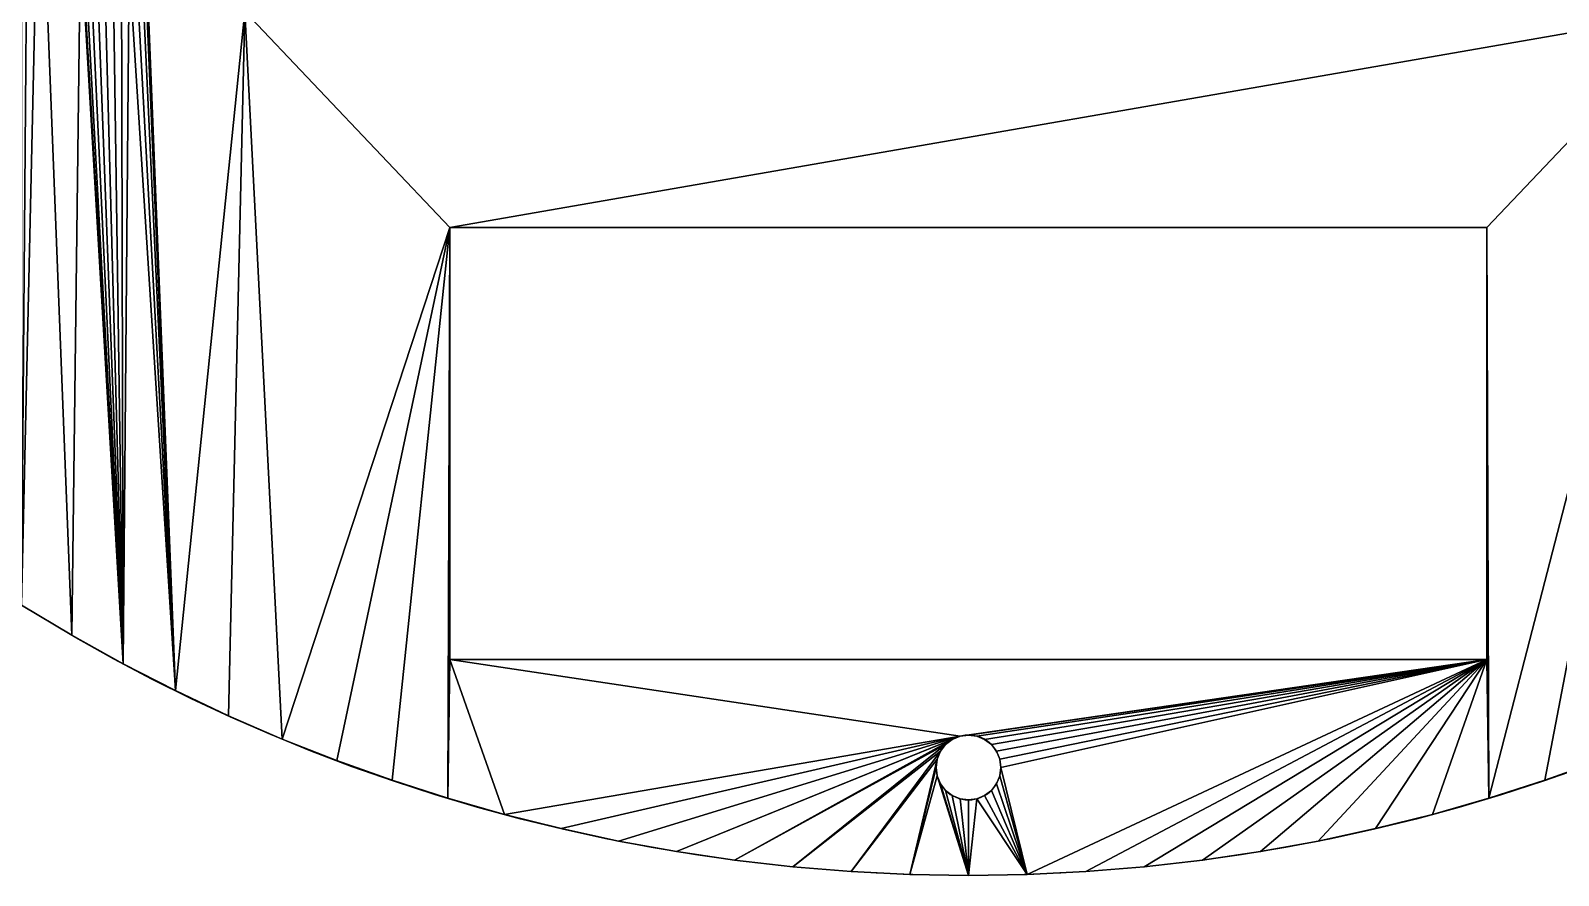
# Model space of a CAD drawing. Extents: x 0 to 166, y 0 to 166.
# Drawn here: x 39.6 to 110.3, y 0 to 39.1 of the extents above; entities that cross this region are included whole.
import ezdxf

# ---------------------------------------------------------------- set-up
doc = ezdxf.new("R2010")
doc.units = 0
doc.header["$MEASUREMENT"] = 0
doc.layers.get('0').update_dxf_attribs({"color": 13, "linetype": 'CONTINUOUS'})

msp = doc.modelspace()

# ---------------------------------------------------------------- linework, layer by layer
for p, q in [((59, 30), (59, 30, 2)), ((59, 30, 2), (107, 30, 2)), ((59, 10, 2), (59, 30, 2)), ((59, 10), (59, 30)), ((59, 30), (107, 30)), ((107, 30), (107, 30, 2)), ((107, 30, 2), (107, 10, 2)), ((107, 30), (107, 10)), ((41.5, 11.12), (41.5, 11.12, 2)), ((59, 10), (59, 10, 2)), ((107, 10, 2), (59, 10, 2)), ((107, 10), (59, 10)), ((107, 10), (107, 10, 2)), ((43.874, 9.801), (43.874, 9.801, 2)), ((46.29, 8.56), (46.29, 8.56, 2)), ((48.745, 7.398), (48.745, 7.398, 2)), ((82.612, 6.449), (82.612, 6.449, 2)), ((83, 6.5), (83, 6.5, 2)), ((83.388, 6.449), (83.388, 6.449, 2)), ((51.237, 6.318), (51.237, 6.318, 2)), ((81.701, 5.75), (81.701, 5.75, 2)), ((81.939, 6.061), (81.939, 6.061, 2)), ((82.25, 6.299), (82.25, 6.299, 2)), ((83.75, 6.299), (83.75, 6.299, 2)), ((84.061, 6.061), (84.061, 6.061, 2)), ((84.299, 5.75), (84.299, 5.75, 2)), ((53.763, 5.32), (53.763, 5.32, 2)), ((81.5, 5), (81.5, 5, 2)), ((81.551, 5.388), (81.551, 5.388, 2)), ((84.449, 5.388), (84.449, 5.388, 2)), ((84.5, 5), (84.5, 5, 2)), ((56.321, 4.405), (56.321, 4.405, 2)), ((81.551, 4.612), (81.551, 4.612, 2)), ((81.701, 4.25), (81.701, 4.25, 2)), ((84.299, 4.25), (84.299, 4.25, 2)), ((84.449, 4.612), (84.449, 4.612, 2)), ((109.679, 4.405), (109.679, 4.405, 2)), ((58.906, 3.574), (58.906, 3.574, 2)), ((81.939, 3.939), (81.939, 3.939, 2)), ((82.25, 3.701), (82.25, 3.701, 2)), ((82.612, 3.551), (82.612, 3.551, 2)), ((83.388, 3.551), (83.388, 3.551, 2)), ((83.75, 3.701), (83.75, 3.701, 2)), ((84.061, 3.939), (84.061, 3.939, 2)), ((107.094, 3.574), (107.094, 3.574, 2)), ((83, 3.5), (83, 3.5, 2)), ((61.518, 2.828), (61.518, 2.828, 2)), ((64.153, 2.168), (64.153, 2.168, 2)), ((101.847, 2.168), (101.847, 2.168, 2)), ((104.482, 2.828), (104.482, 2.828, 2)), ((66.808, 1.595), (66.808, 1.595, 2)), ((99.192, 1.595), (99.192, 1.595, 2)), ((69.48, 1.109), (69.48, 1.109, 2)), ((72.166, 0.71), (72.166, 0.71, 2)), ((93.834, 0.71), (93.834, 0.71, 2)), ((96.52, 1.109), (96.52, 1.109, 2)), ((74.865, 0.4), (74.865, 0.4, 2)), ((77.572, 0.178), (77.572, 0.178, 2)), ((80.284, 0.044), (80.284, 0.044, 2)), ((83, 0), (83, 0, 2)), ((85.716, 0.044), (85.716, 0.044, 2)), ((88.428, 0.178), (88.428, 0.178, 2)), ((91.135, 0.4), (91.135, 0.4, 2))]:
    msp.add_line(p, q)
for centre in [(83, 83), (83, 83, 2)]:
    msp.add_circle(centre, 83)
at = {"extrusion": (0, 0, -1)}
for centre in [(-83, 5), (-83, 5, -2)]:
    msp.add_circle(centre, 1.5, dxfattribs=at)

# ---------------------------------------------------------------- meshes
mesh = msp.add_polyface()
corners = [(0.044, 85.716), (0.044, 80.284), (0, 83), (0.178, 88.428), (0.178, 77.572), (0.4, 91.135), (0.4, 74.865), (0.71, 93.834), (0.71, 72.166), (1.109, 96.52), (1.109, 69.48), (1.595, 99.192), (1.595, 66.808), (2.168, 101.847), (2.168, 64.153), (2.828, 104.482), (2.828, 61.518), (3.5, 83), (3.574, 58.906), (3.551, 82.612), (3.701, 82.25), (4.405, 56.321), (3.939, 81.939), (4.25, 81.701), (4.612, 81.551), (5.32, 53.763), (5, 81.5), (5.388, 81.551), (6.318, 51.237), (5.75, 81.701), (6.061, 81.939), (6.299, 82.25), (6.449, 82.612), (7.398, 48.745), (6.5, 83), (8.56, 119.71), (8.56, 46.29), (9.801, 122.126), (9.801, 43.874), (10, 107), (10, 59), (40, 49.5), (39.17, 12.516), (40, 116.5), (42.341, 44.463), (70, 79.5), (42.652, 44.701), (30.345, 18.84), (30, 59), (30, 107), (32.473, 148.848), (32.473, 17.152), (34.654, 150.466), (34.654, 15.534), (36.888, 152.012), (36.888, 13.988), (39.17, 153.484)]
mesh.append_faces([[corners[k] for k in face] for face in [(0, 1, 2)]], dxfattribs={"vtx0": -1})
mesh.append_faces([[corners[k] for k in face] for face in [(1, 3, 4), (4, 5, 6), (6, 7, 8), (8, 9, 10), (10, 11, 12), (12, 13, 14), (14, 15, 16), (18, 20, 21), (21, 24, 25), (25, 27, 28), (28, 32, 33), (33, 35, 36), (36, 37, 38), (41, 42, 43), (44, 45, 46), (47, 50, 51), (51, 52, 53), (53, 54, 55), (55, 56, 42)]], dxfattribs={"vtx0": -1, "vtx1": -1})
mesh.append_faces([[corners[k] for k in face] for face in [(17, 18, 16), (18, 17, 19), (18, 19, 20), (21, 20, 22), (21, 22, 23), (21, 23, 24), (25, 24, 26), (25, 26, 27), (28, 27, 29), (28, 29, 30), (28, 30, 31), (28, 31, 32), (33, 32, 34), (38, 39, 40), (44, 41, 45), (47, 48, 49)]], dxfattribs={"vtx0": -1, "vtx2": -1})
mesh = msp.add_polyface()
corners = [(30, 59, 2), (30.345, 18.84, 2), (30, 107, 2), (32.473, 148.848, 2), (32.473, 17.152, 2), (34.654, 150.466, 2), (34.654, 15.534, 2), (36.888, 152.012, 2), (36.888, 13.988, 2), (39.17, 153.484, 2), (39.17, 12.516, 2), (40, 116.5, 2), (40, 49.5, 2), (42.341, 44.463, 2), (70, 79.5, 2), (42.652, 44.701, 2), (3.574, 58.906, 2), (3.5, 83, 2), (2.828, 61.518, 2), (3.551, 82.612, 2), (3.701, 82.25, 2), (4.405, 56.321, 2), (3.939, 81.939, 2), (4.25, 81.701, 2), (4.612, 81.551, 2), (5.32, 53.763, 2), (5, 81.5, 2), (5.388, 81.551, 2), (6.318, 51.237, 2), (5.75, 81.701, 2), (6.061, 81.939, 2), (6.299, 82.25, 2), (6.449, 82.612, 2), (7.398, 48.745, 2), (6.5, 83, 2), (8.56, 119.71, 2), (8.56, 46.29, 2), (9.801, 122.126, 2), (9.801, 43.874, 2), (10, 107, 2), (10, 59, 2), (0.044, 80.284, 2), (0.044, 85.716, 2), (0, 83, 2), (0.178, 88.428, 2), (0.178, 77.572, 2), (0.4, 91.135, 2), (0.4, 74.865, 2), (0.71, 93.834, 2), (0.71, 72.166, 2), (1.109, 96.52, 2), (1.109, 69.48, 2), (1.595, 99.192, 2), (1.595, 66.808, 2), (2.168, 101.847, 2), (2.168, 64.153, 2), (2.828, 104.482, 2)]
mesh.append_faces([[corners[k] for k in face] for face in [(41, 42, 43)]], dxfattribs={"vtx0": -1})
mesh.append_faces([[corners[k] for k in face] for face in [(0, 1, 2), (11, 10, 12), (12, 13, 14), (16, 17, 18), (17, 16, 19), (19, 16, 20), (20, 21, 22), (22, 21, 23), (23, 21, 24), (24, 25, 26), (26, 25, 27), (27, 28, 29), (29, 28, 30), (30, 28, 31), (31, 28, 32), (32, 33, 34), (39, 38, 40)]], dxfattribs={"vtx0": -1, "vtx1": -1})
mesh.append_faces([[corners[k] for k in face] for face in [(3, 1, 4), (5, 4, 6), (7, 6, 8), (9, 8, 10), (14, 13, 15), (20, 16, 21), (24, 21, 25), (27, 25, 28), (32, 28, 33), (35, 33, 36), (37, 36, 38), (44, 41, 45), (46, 45, 47), (48, 47, 49), (50, 49, 51), (52, 51, 53), (54, 53, 55), (56, 55, 18)]], dxfattribs={"vtx0": -1, "vtx2": -1})
mesh = msp.add_polyface()
corners = [(0.044, 80.284), (0.044, 85.716), (0.178, 88.428), (0.178, 77.572), (0.4, 91.135), (0.4, 74.865), (0.71, 93.834), (0.71, 72.166), (1.109, 96.52), (1.109, 69.48), (1.595, 99.192), (1.595, 66.808), (2.168, 101.847), (2.168, 64.153), (2.828, 104.482), (2.828, 61.518), (3.574, 107.094), (3.5, 83), (3.551, 83.388), (3.701, 83.75), (4.405, 109.679), (3.939, 84.061), (4.25, 84.299), (4.612, 84.449), (5.32, 112.237), (5, 84.5), (5.388, 84.449), (6.318, 114.763), (5.75, 84.299), (6.061, 84.061), (6.299, 83.75), (6.449, 83.388), (7.398, 117.255), (6.5, 83), (7.398, 48.745), (8.56, 119.71), (8.56, 46.29), (9.801, 122.126), (9.801, 43.874), (10, 107), (30.345, 18.84), (30, 107), (30.345, 147.16), (32.473, 148.848), (32.473, 17.152), (34.654, 150.466), (34.654, 15.534), (36.888, 152.012), (36.888, 13.988), (39.17, 153.484), (39.17, 12.516), (40, 116.5), (42.341, 121.537), (70, 86.5)]
mesh.append_faces([[corners[k] for k in face] for face in [(17, 16, 18), (18, 16, 19), (19, 20, 21), (21, 20, 22), (22, 20, 23), (23, 24, 25), (25, 24, 26), (26, 27, 28), (28, 27, 29), (29, 27, 30), (30, 27, 31), (31, 32, 33), (51, 52, 53)]], dxfattribs={"vtx0": -1, "vtx1": -1})
mesh.append_faces([[corners[k] for k in face] for face in [(15, 16, 17), (34, 33, 32), (38, 37, 39), (40, 41, 42), (50, 49, 51)]], dxfattribs={"vtx0": -1, "vtx1": -1, "vtx2": -1})
mesh.append_faces([[corners[k] for k in face] for face in [(0, 1, 2), (3, 2, 4), (5, 4, 6), (7, 6, 8), (9, 8, 10), (11, 10, 12), (13, 12, 14), (15, 14, 16), (19, 16, 20), (23, 20, 24), (26, 24, 27), (31, 27, 32), (34, 32, 35), (36, 35, 37), (40, 42, 43), (44, 43, 45), (46, 45, 47), (48, 47, 49)]], dxfattribs={"vtx0": -1, "vtx2": -1})
mesh = msp.add_polyface()
corners = [(30, 107, 2), (30.345, 18.84, 2), (30.345, 147.16, 2), (32.473, 148.848, 2), (32.473, 17.152, 2), (34.654, 150.466, 2), (34.654, 15.534, 2), (36.888, 152.012, 2), (36.888, 13.988, 2), (39.17, 153.484, 2), (39.17, 12.516, 2), (40, 116.5, 2), (42.341, 121.537, 2), (70, 86.5, 2), (6.5, 83, 2), (7.398, 48.745, 2), (7.398, 117.255, 2), (8.56, 119.71, 2), (8.56, 46.29, 2), (9.801, 122.126, 2), (9.801, 43.874, 2), (10, 107, 2), (0.044, 85.716, 2), (0.044, 80.284, 2), (0.178, 88.428, 2), (0.178, 77.572, 2), (0.4, 91.135, 2), (0.4, 74.865, 2), (0.71, 93.834, 2), (0.71, 72.166, 2), (1.109, 96.52, 2), (1.109, 69.48, 2), (1.595, 99.192, 2), (1.595, 66.808, 2), (2.168, 101.847, 2), (2.168, 64.153, 2), (2.828, 104.482, 2), (2.828, 61.518, 2), (3.574, 107.094, 2), (3.5, 83, 2), (3.551, 83.388, 2), (3.701, 83.75, 2), (4.405, 109.679, 2), (3.939, 84.061, 2), (4.25, 84.299, 2), (4.612, 84.449, 2), (5.32, 112.237, 2), (5, 84.5, 2), (5.388, 84.449, 2), (6.318, 114.763, 2), (5.75, 84.299, 2), (6.061, 84.061, 2), (6.299, 83.75, 2), (6.449, 83.388, 2)]
mesh.append_faces([[corners[k] for k in face] for face in [(2, 1, 3), (3, 4, 5), (5, 6, 7), (7, 8, 9), (16, 15, 17), (17, 18, 19), (22, 23, 24), (24, 25, 26), (26, 27, 28), (28, 29, 30), (30, 31, 32), (32, 33, 34), (34, 35, 36), (36, 37, 38), (38, 41, 42), (42, 45, 46), (46, 48, 49), (49, 53, 16)]], dxfattribs={"vtx0": -1, "vtx1": -1})
mesh.append_faces([[corners[k] for k in face] for face in [(0, 1, 2), (9, 10, 11), (14, 15, 16), (19, 20, 21), (38, 37, 39)]], dxfattribs={"vtx0": -1, "vtx1": -1, "vtx2": -1})
mesh.append_faces([[corners[k] for k in face] for face in [(12, 11, 13), (38, 39, 40), (38, 40, 41), (42, 41, 43), (42, 43, 44), (42, 44, 45), (46, 45, 47), (46, 47, 48), (49, 48, 50), (49, 50, 51), (49, 51, 52), (49, 52, 53), (16, 53, 14)]], dxfattribs={"vtx0": -1, "vtx2": -1})
mesh = msp.add_polyface()
corners = [(49.5, 40), (51.237, 6.318), (48.745, 7.398), (41.902, 43.402), (43.874, 9.801), (41.5, 11.12), (41.953, 43.014), (42.103, 42.652), (42.341, 42.341), (42.652, 42.103), (43.014, 41.953), (43.402, 41.902), (43.79, 41.953), (44.152, 42.103), (46.29, 8.56), (44.463, 42.341), (44.701, 42.652), (44.851, 43.014), (44.902, 43.402), (39.17, 12.516), (40, 49.5), (41.953, 43.79), (42.103, 44.152), (42.341, 44.463), (56.095, 57.932), (10, 59), (11.12, 41.5), (9.801, 43.874), (30, 59), (12.516, 39.17), (13.988, 36.888), (15.534, 34.654), (17.152, 32.473), (18.84, 30.345), (20.597, 28.274), (22.421, 26.262), (24.31, 24.31), (26.262, 22.421), (28.274, 20.597), (30.345, 18.84)]
mesh.append_faces([[corners[k] for k in face] for face in [(4, 13, 14), (19, 20, 5), (3, 20, 21), (21, 20, 22), (22, 20, 23), (14, 0, 2), (26, 28, 29), (29, 28, 30), (30, 28, 31), (31, 28, 32), (32, 28, 33), (33, 28, 34), (34, 28, 35), (35, 28, 36), (36, 28, 37), (37, 28, 38), (38, 28, 39)]], dxfattribs={"vtx0": -1, "vtx1": -1})
mesh.append_faces([[corners[k] for k in face] for face in [(5, 20, 3), (18, 24, 0), (18, 0, 14)]], dxfattribs={"vtx0": -1, "vtx1": -1, "vtx2": -1})
mesh.append_faces([[corners[k] for k in face] for face in [(0, 1, 2), (3, 4, 5), (4, 3, 6), (4, 6, 7), (4, 7, 8), (4, 8, 9), (4, 9, 10), (4, 10, 11), (4, 11, 12), (4, 12, 13), (14, 13, 15), (14, 15, 16), (14, 16, 17), (14, 17, 18), (25, 26, 27), (26, 25, 28)]], dxfattribs={"vtx0": -1, "vtx2": -1})
mesh = msp.add_polyface()
corners = [(43.874, 9.801, 2), (41.902, 43.402, 2), (41.5, 11.12, 2), (41.953, 43.014, 2), (42.103, 42.652, 2), (42.341, 42.341, 2), (42.652, 42.103, 2), (43.014, 41.953, 2), (43.402, 41.902, 2), (43.79, 41.953, 2), (44.152, 42.103, 2), (46.29, 8.56, 2), (44.463, 42.341, 2), (44.701, 42.652, 2), (44.851, 43.014, 2), (44.902, 43.402, 2), (51.237, 6.318, 2), (49.5, 40, 2), (48.745, 7.398, 2), (11.12, 41.5, 2), (10, 59, 2), (9.801, 43.874, 2), (30, 59, 2), (12.516, 39.17, 2), (13.988, 36.888, 2), (15.534, 34.654, 2), (17.152, 32.473, 2), (18.84, 30.345, 2), (20.597, 28.274, 2), (22.421, 26.262, 2), (24.31, 24.31, 2), (26.262, 22.421, 2), (28.274, 20.597, 2), (30.345, 18.84, 2), (40, 49.5, 2), (39.17, 12.516, 2), (41.953, 43.79, 2), (42.103, 44.152, 2), (42.341, 44.463, 2), (56.095, 57.932, 2)]
mesh.append_faces([[corners[k] for k in face] for face in [(0, 1, 2), (1, 0, 3), (3, 0, 4), (4, 0, 5), (5, 0, 6), (6, 0, 7), (7, 0, 8), (8, 0, 9), (9, 0, 10), (10, 11, 12), (12, 11, 13), (13, 11, 14), (14, 11, 15), (16, 17, 18), (19, 20, 21), (20, 19, 22), (2, 34, 35)]], dxfattribs={"vtx0": -1, "vtx1": -1})
mesh.append_faces([[corners[k] for k in face] for face in [(34, 2, 1), (39, 15, 17), (17, 15, 11)]], dxfattribs={"vtx0": -1, "vtx1": -1, "vtx2": -1})
mesh.append_faces([[corners[k] for k in face] for face in [(10, 0, 11), (22, 19, 23), (22, 23, 24), (22, 24, 25), (22, 25, 26), (22, 26, 27), (22, 27, 28), (22, 28, 29), (22, 29, 30), (22, 30, 31), (22, 31, 32), (22, 32, 33), (34, 1, 36), (34, 36, 37), (34, 37, 38), (17, 11, 18)]], dxfattribs={"vtx0": -1, "vtx2": -1})
mesh = msp.add_polyface()
corners = [(121.098, 43.402), (122.126, 9.801), (119.71, 8.56), (59, 30), (116.5, 40), (107, 30), (107.094, 3.574), (109.679, 4.405), (112.237, 5.32), (114.763, 6.318), (117.255, 7.398), (82.612, 6.449), (107, 10), (83, 6.5), (83.388, 6.449), (83.75, 6.299), (84.061, 6.061), (84.299, 5.75), (84.449, 5.388), (84.5, 5), (85.716, 0.044), (88.428, 0.178), (91.135, 0.4), (93.834, 0.71), (96.52, 1.109), (99.192, 1.595), (101.847, 2.168), (104.482, 2.828), (109.956, 57.544), (126, 49.5), (121.537, 44.463), (121.299, 44.152), (121.149, 43.79), (83, 0), (83.388, 3.551), (83.75, 3.701), (84.061, 3.939), (84.299, 4.25), (84.449, 4.612)]
mesh.append_faces([[corners[k] for k in face] for face in [(3, 4, 5), (6, 4, 7), (7, 4, 8), (8, 4, 9), (9, 4, 10), (11, 12, 13), (13, 12, 14), (14, 12, 15), (15, 12, 16), (16, 12, 17), (17, 12, 18), (18, 12, 19), (20, 12, 21), (21, 12, 22), (22, 12, 23), (23, 12, 24), (24, 12, 25), (25, 12, 26), (26, 12, 27), (27, 12, 6), (10, 0, 2), (33, 34, 20)]], dxfattribs={"vtx0": -1, "vtx1": -1})
mesh.append_faces([[corners[k] for k in face] for face in [(5, 4, 6), (19, 12, 20), (28, 29, 4), (4, 0, 10)]], dxfattribs={"vtx0": -1, "vtx1": -1, "vtx2": -1})
mesh.append_faces([[corners[k] for k in face] for face in [(0, 1, 2), (6, 12, 5), (4, 30, 31), (4, 31, 32), (4, 32, 0), (20, 34, 35), (20, 35, 36), (20, 36, 37), (20, 37, 38), (20, 38, 19)]], dxfattribs={"vtx0": -1, "vtx2": -1})
mesh = msp.add_polyface()
corners = [(107, 10, 2), (82.612, 6.449, 2), (83, 6.5, 2), (83.388, 6.449, 2), (83.75, 6.299, 2), (84.061, 6.061, 2), (84.299, 5.75, 2), (84.449, 5.388, 2), (84.5, 5, 2), (85.716, 0.044, 2), (88.428, 0.178, 2), (91.135, 0.4, 2), (93.834, 0.71, 2), (96.52, 1.109, 2), (99.192, 1.595, 2), (101.847, 2.168, 2), (104.482, 2.828, 2), (107.094, 3.574, 2), (107, 30, 2), (116.5, 40, 2), (59, 30, 2), (109.679, 4.405, 2), (112.237, 5.32, 2), (114.763, 6.318, 2), (117.255, 7.398, 2), (122.126, 9.801, 2), (121.098, 43.402, 2), (119.71, 8.56, 2), (126, 49.5, 2), (109.956, 57.544, 2), (121.537, 44.463, 2), (121.299, 44.152, 2), (121.149, 43.79, 2), (83.388, 3.551, 2), (83, 0, 2), (83.75, 3.701, 2), (84.061, 3.939, 2), (84.299, 4.25, 2), (84.449, 4.612, 2)]
mesh.append_faces([[corners[k] for k in face] for face in [(0, 17, 18), (25, 26, 27), (30, 19, 31), (31, 19, 32), (32, 19, 26), (33, 9, 35), (35, 9, 36), (36, 9, 37), (37, 9, 38), (38, 9, 8)]], dxfattribs={"vtx0": -1, "vtx1": -1})
mesh.append_faces([[corners[k] for k in face] for face in [(0, 8, 9), (19, 18, 17), (28, 29, 19), (26, 19, 24)]], dxfattribs={"vtx0": -1, "vtx1": -1, "vtx2": -1})
mesh.append_faces([[corners[k] for k in face] for face in [(0, 1, 2), (0, 2, 3), (0, 3, 4), (0, 4, 5), (0, 5, 6), (0, 6, 7), (0, 7, 8), (0, 9, 10), (0, 10, 11), (0, 11, 12), (0, 12, 13), (0, 13, 14), (0, 14, 15), (0, 15, 16), (0, 16, 17), (19, 20, 18), (19, 17, 21), (19, 21, 22), (19, 22, 23), (19, 23, 24), (26, 24, 27), (33, 34, 9)]], dxfattribs={"vtx0": -1, "vtx2": -1})
mesh = msp.add_polyface()
corners = [(51.237, 6.318), (49.5, 40), (59, 30), (116.5, 40), (53.763, 5.32), (56.321, 4.405), (58.906, 3.574), (59, 10), (61.518, 2.828), (82.612, 6.449), (107, 10), (64.153, 2.168), (66.808, 1.595), (69.48, 1.109), (82.25, 6.299), (72.166, 0.71), (81.939, 6.061), (74.865, 0.4), (81.701, 5.75), (77.572, 0.178), (81.551, 5.388), (80.284, 0.044), (81.5, 5), (58.294, 56.245), (57.932, 56.095), (57.544, 56.044), (57.156, 56.095), (56.794, 56.245), (56.483, 56.483), (56.245, 56.794), (56.095, 57.156), (81.551, 4.612), (83, 0), (81.701, 4.25), (81.939, 3.939), (82.25, 3.701), (82.612, 3.551), (83, 3.5), (83.388, 3.551)]
mesh.append_faces([[corners[k] for k in face] for face in [(0, 2, 4), (4, 2, 5), (5, 2, 6), (6, 7, 8), (7, 6, 2), (8, 9, 11), (11, 9, 12), (12, 9, 13), (13, 14, 15), (15, 16, 17), (17, 18, 19), (19, 20, 21), (23, 1, 24), (24, 1, 25), (25, 1, 26), (26, 1, 27), (27, 1, 28), (28, 1, 29), (29, 1, 30), (21, 31, 32), (31, 21, 22)]], dxfattribs={"vtx0": -1, "vtx1": -1})
mesh.append_faces([[corners[k] for k in face] for face in [(0, 1, 2), (8, 7, 9)]], dxfattribs={"vtx0": -1, "vtx1": -1, "vtx2": -1})
mesh.append_faces([[corners[k] for k in face] for face in [(2, 1, 3), (9, 7, 10), (13, 9, 14), (15, 14, 16), (17, 16, 18), (19, 18, 20), (21, 20, 22), (32, 31, 33), (32, 33, 34), (32, 34, 35), (32, 35, 36), (32, 36, 37), (32, 37, 38)]], dxfattribs={"vtx0": -1, "vtx2": -1})
mesh = msp.add_polyface()
corners = [(58.906, 3.574, 2), (59, 10, 2), (59, 30, 2), (61.518, 2.828, 2), (82.612, 6.449, 2), (107, 10, 2), (64.153, 2.168, 2), (66.808, 1.595, 2), (69.48, 1.109, 2), (82.25, 6.299, 2), (72.166, 0.71, 2), (81.939, 6.061, 2), (74.865, 0.4, 2), (81.701, 5.75, 2), (77.572, 0.178, 2), (81.551, 5.388, 2), (80.284, 0.044, 2), (81.5, 5, 2), (56.095, 57.156, 2), (49.5, 40, 2), (56.245, 56.794, 2), (56.483, 56.483, 2), (56.794, 56.245, 2), (57.156, 56.095, 2), (57.544, 56.044, 2), (57.932, 56.095, 2), (58.294, 56.245, 2), (51.237, 6.318, 2), (116.5, 40, 2), (53.763, 5.32, 2), (56.321, 4.405, 2), (81.551, 4.612, 2), (83, 0, 2), (81.701, 4.25, 2), (81.939, 3.939, 2), (82.25, 3.701, 2), (82.612, 3.551, 2), (83, 3.5, 2), (83.388, 3.551, 2)]
mesh.append_faces([[corners[k] for k in face] for face in [(1, 4, 5), (4, 8, 9), (9, 10, 11), (11, 12, 13), (13, 14, 15), (15, 16, 17), (18, 19, 20), (20, 19, 21), (21, 19, 22), (22, 19, 23), (23, 19, 24), (24, 19, 25), (25, 19, 26), (19, 2, 28), (31, 32, 33), (33, 32, 34), (34, 32, 35), (35, 32, 36), (36, 32, 37), (37, 32, 38)]], dxfattribs={"vtx0": -1, "vtx1": -1})
mesh.append_faces([[corners[k] for k in face] for face in [(1, 3, 4), (19, 27, 2)]], dxfattribs={"vtx0": -1, "vtx1": -1, "vtx2": -1})
mesh.append_faces([[corners[k] for k in face] for face in [(0, 1, 2), (1, 0, 3), (4, 3, 6), (4, 6, 7), (4, 7, 8), (9, 8, 10), (11, 10, 12), (13, 12, 14), (15, 14, 16), (2, 27, 29), (2, 29, 30), (2, 30, 0), (16, 31, 17), (31, 16, 32)]], dxfattribs={"vtx0": -1, "vtx2": -1})
mesh = msp.add_polyface()
corners = [(107, 30, 2), (59, 30), (107, 30), (59, 30, 2)]
mesh.append_faces([[corners[k] for k in face] for face in [(0, 1, 2), (1, 0, 3)]], dxfattribs={"vtx0": -1})
mesh = msp.add_polyface()
corners = [(59, 30), (59, 10, 2), (59, 10), (59, 30, 2)]
mesh.append_faces([[corners[k] for k in face] for face in [(0, 1, 2), (1, 0, 3)]], dxfattribs={"vtx0": -1})
mesh = msp.add_polyface()
corners = [(107, 30, 2), (107, 10), (107, 10, 2), (107, 30)]
mesh.append_faces([[corners[k] for k in face] for face in [(0, 1, 2), (1, 0, 3)]], dxfattribs={"vtx0": -1})
mesh = msp.add_polyface()
corners = [(41.5, 11.12, 2), (39.17, 12.516), (41.5, 11.12), (39.17, 12.516, 2)]
mesh.append_faces([[corners[k] for k in face] for face in [(0, 1, 2), (1, 0, 3)]], dxfattribs={"vtx0": -1})
mesh = msp.add_polyface()
corners = [(43.874, 9.801, 2), (41.5, 11.12), (43.874, 9.801), (41.5, 11.12, 2)]
mesh.append_faces([[corners[k] for k in face] for face in [(0, 1, 2), (1, 0, 3)]], dxfattribs={"vtx0": -1})
mesh = msp.add_polyface()
corners = [(59, 10, 2), (107, 10), (59, 10), (107, 10, 2)]
mesh.append_faces([[corners[k] for k in face] for face in [(0, 1, 2), (1, 0, 3)]], dxfattribs={"vtx0": -1})
mesh = msp.add_polyface()
corners = [(46.29, 8.56, 2), (43.874, 9.801), (46.29, 8.56), (43.874, 9.801, 2)]
mesh.append_faces([[corners[k] for k in face] for face in [(0, 1, 2), (1, 0, 3)]], dxfattribs={"vtx0": -1})
mesh = msp.add_polyface()
corners = [(48.745, 7.398, 2), (46.29, 8.56), (48.745, 7.398), (46.29, 8.56, 2)]
mesh.append_faces([[corners[k] for k in face] for face in [(0, 1, 2), (1, 0, 3)]], dxfattribs={"vtx0": -1})
mesh = msp.add_polyface()
corners = [(51.237, 6.318, 2), (48.745, 7.398), (51.237, 6.318), (48.745, 7.398, 2)]
mesh.append_faces([[corners[k] for k in face] for face in [(0, 1, 2), (1, 0, 3)]], dxfattribs={"vtx0": -1})
mesh = msp.add_polyface()
corners = [(82.612, 6.449, 2), (82.25, 6.299), (82.612, 6.449), (82.25, 6.299, 2)]
mesh.append_faces([[corners[k] for k in face] for face in [(0, 1, 2), (1, 0, 3)]], dxfattribs={"vtx0": -1})
mesh = msp.add_polyface()
corners = [(83, 6.5, 2), (82.612, 6.449), (83, 6.5), (82.612, 6.449, 2)]
mesh.append_faces([[corners[k] for k in face] for face in [(0, 1, 2), (1, 0, 3)]], dxfattribs={"vtx0": -1})
mesh = msp.add_polyface()
corners = [(83.388, 6.449, 2), (83, 6.5), (83.388, 6.449), (83, 6.5, 2)]
mesh.append_faces([[corners[k] for k in face] for face in [(0, 1, 2), (1, 0, 3)]], dxfattribs={"vtx0": -1})
mesh = msp.add_polyface()
corners = [(83.75, 6.299, 2), (83.388, 6.449), (83.75, 6.299), (83.388, 6.449, 2)]
mesh.append_faces([[corners[k] for k in face] for face in [(0, 1, 2), (1, 0, 3)]], dxfattribs={"vtx0": -1})
mesh = msp.add_polyface()
corners = [(53.763, 5.32, 2), (51.237, 6.318), (53.763, 5.32), (51.237, 6.318, 2)]
mesh.append_faces([[corners[k] for k in face] for face in [(0, 1, 2), (1, 0, 3)]], dxfattribs={"vtx0": -1})
mesh = msp.add_polyface()
corners = [(81.701, 5.75), (81.551, 5.388, 2), (81.551, 5.388), (81.701, 5.75, 2)]
mesh.append_faces([[corners[k] for k in face] for face in [(0, 1, 2), (1, 0, 3)]], dxfattribs={"vtx0": -1})
mesh = msp.add_polyface()
corners = [(81.939, 6.061), (81.701, 5.75, 2), (81.701, 5.75), (81.939, 6.061, 2)]
mesh.append_faces([[corners[k] for k in face] for face in [(0, 1, 2), (1, 0, 3)]], dxfattribs={"vtx0": -1})
mesh = msp.add_polyface()
corners = [(82.25, 6.299, 2), (81.939, 6.061), (82.25, 6.299), (81.939, 6.061, 2)]
mesh.append_faces([[corners[k] for k in face] for face in [(0, 1, 2), (1, 0, 3)]], dxfattribs={"vtx0": -1})
mesh = msp.add_polyface()
corners = [(84.061, 6.061, 2), (83.75, 6.299), (84.061, 6.061), (83.75, 6.299, 2)]
mesh.append_faces([[corners[k] for k in face] for face in [(0, 1, 2), (1, 0, 3)]], dxfattribs={"vtx0": -1})
mesh = msp.add_polyface()
corners = [(84.061, 6.061, 2), (84.299, 5.75), (84.299, 5.75, 2), (84.061, 6.061)]
mesh.append_faces([[corners[k] for k in face] for face in [(0, 1, 2), (1, 0, 3)]], dxfattribs={"vtx0": -1})
mesh = msp.add_polyface()
corners = [(84.299, 5.75, 2), (84.449, 5.388), (84.449, 5.388, 2), (84.299, 5.75)]
mesh.append_faces([[corners[k] for k in face] for face in [(0, 1, 2), (1, 0, 3)]], dxfattribs={"vtx0": -1})
mesh = msp.add_polyface()
corners = [(56.321, 4.405, 2), (53.763, 5.32), (56.321, 4.405), (53.763, 5.32, 2)]
mesh.append_faces([[corners[k] for k in face] for face in [(0, 1, 2), (1, 0, 3)]], dxfattribs={"vtx0": -1})
mesh = msp.add_polyface()
corners = [(81.551, 5.388), (81.5, 5, 2), (81.5, 5), (81.551, 5.388, 2)]
mesh.append_faces([[corners[k] for k in face] for face in [(0, 1, 2), (1, 0, 3)]], dxfattribs={"vtx0": -1})
mesh = msp.add_polyface()
corners = [(81.5, 5), (81.551, 4.612, 2), (81.551, 4.612), (81.5, 5, 2)]
mesh.append_faces([[corners[k] for k in face] for face in [(0, 1, 2), (1, 0, 3)]], dxfattribs={"vtx0": -1})
mesh = msp.add_polyface()
corners = [(84.449, 5.388, 2), (84.5, 5), (84.5, 5, 2), (84.449, 5.388)]
mesh.append_faces([[corners[k] for k in face] for face in [(0, 1, 2), (1, 0, 3)]], dxfattribs={"vtx0": -1})
mesh = msp.add_polyface()
corners = [(84.5, 5, 2), (84.449, 4.612), (84.449, 4.612, 2), (84.5, 5)]
mesh.append_faces([[corners[k] for k in face] for face in [(0, 1, 2), (1, 0, 3)]], dxfattribs={"vtx0": -1})
mesh = msp.add_polyface()
corners = [(112.237, 5.32, 2), (109.679, 4.405), (112.237, 5.32), (109.679, 4.405, 2)]
mesh.append_faces([[corners[k] for k in face] for face in [(0, 1, 2), (1, 0, 3)]], dxfattribs={"vtx0": -1})
mesh = msp.add_polyface()
corners = [(58.906, 3.574, 2), (56.321, 4.405), (58.906, 3.574), (56.321, 4.405, 2)]
mesh.append_faces([[corners[k] for k in face] for face in [(0, 1, 2), (1, 0, 3)]], dxfattribs={"vtx0": -1})
mesh = msp.add_polyface()
corners = [(81.551, 4.612), (81.701, 4.25, 2), (81.701, 4.25), (81.551, 4.612, 2)]
mesh.append_faces([[corners[k] for k in face] for face in [(0, 1, 2), (1, 0, 3)]], dxfattribs={"vtx0": -1})
mesh = msp.add_polyface()
corners = [(81.701, 4.25), (81.939, 3.939, 2), (81.939, 3.939), (81.701, 4.25, 2)]
mesh.append_faces([[corners[k] for k in face] for face in [(0, 1, 2), (1, 0, 3)]], dxfattribs={"vtx0": -1})
mesh = msp.add_polyface()
corners = [(84.299, 4.25, 2), (84.061, 3.939), (84.061, 3.939, 2), (84.299, 4.25)]
mesh.append_faces([[corners[k] for k in face] for face in [(0, 1, 2), (1, 0, 3)]], dxfattribs={"vtx0": -1})
mesh = msp.add_polyface()
corners = [(84.449, 4.612, 2), (84.299, 4.25), (84.299, 4.25, 2), (84.449, 4.612)]
mesh.append_faces([[corners[k] for k in face] for face in [(0, 1, 2), (1, 0, 3)]], dxfattribs={"vtx0": -1})
mesh = msp.add_polyface()
corners = [(109.679, 4.405, 2), (107.094, 3.574), (109.679, 4.405), (107.094, 3.574, 2)]
mesh.append_faces([[corners[k] for k in face] for face in [(0, 1, 2), (1, 0, 3)]], dxfattribs={"vtx0": -1})
mesh = msp.add_polyface()
corners = [(61.518, 2.828, 2), (58.906, 3.574), (61.518, 2.828), (58.906, 3.574, 2)]
mesh.append_faces([[corners[k] for k in face] for face in [(0, 1, 2), (1, 0, 3)]], dxfattribs={"vtx0": -1})
mesh = msp.add_polyface()
corners = [(81.939, 3.939, 2), (82.25, 3.701), (81.939, 3.939), (82.25, 3.701, 2)]
mesh.append_faces([[corners[k] for k in face] for face in [(0, 1, 2), (1, 0, 3)]], dxfattribs={"vtx0": -1})
mesh = msp.add_polyface()
corners = [(82.25, 3.701, 2), (82.612, 3.551), (82.25, 3.701), (82.612, 3.551, 2)]
mesh.append_faces([[corners[k] for k in face] for face in [(0, 1, 2), (1, 0, 3)]], dxfattribs={"vtx0": -1})
mesh = msp.add_polyface()
corners = [(82.612, 3.551, 2), (83, 3.5), (82.612, 3.551), (83, 3.5, 2)]
mesh.append_faces([[corners[k] for k in face] for face in [(0, 1, 2), (1, 0, 3)]], dxfattribs={"vtx0": -1})
mesh = msp.add_polyface()
corners = [(83, 3.5, 2), (83.388, 3.551), (83, 3.5), (83.388, 3.551, 2)]
mesh.append_faces([[corners[k] for k in face] for face in [(0, 1, 2), (1, 0, 3)]], dxfattribs={"vtx0": -1})
mesh = msp.add_polyface()
corners = [(83.388, 3.551, 2), (83.75, 3.701), (83.388, 3.551), (83.75, 3.701, 2)]
mesh.append_faces([[corners[k] for k in face] for face in [(0, 1, 2), (1, 0, 3)]], dxfattribs={"vtx0": -1})
mesh = msp.add_polyface()
corners = [(83.75, 3.701, 2), (84.061, 3.939), (83.75, 3.701), (84.061, 3.939, 2)]
mesh.append_faces([[corners[k] for k in face] for face in [(0, 1, 2), (1, 0, 3)]], dxfattribs={"vtx0": -1})
mesh = msp.add_polyface()
corners = [(107.094, 3.574, 2), (104.482, 2.828), (107.094, 3.574), (104.482, 2.828, 2)]
mesh.append_faces([[corners[k] for k in face] for face in [(0, 1, 2), (1, 0, 3)]], dxfattribs={"vtx0": -1})
mesh = msp.add_polyface()
corners = [(64.153, 2.168, 2), (61.518, 2.828), (64.153, 2.168), (61.518, 2.828, 2)]
mesh.append_faces([[corners[k] for k in face] for face in [(0, 1, 2), (1, 0, 3)]], dxfattribs={"vtx0": -1})
mesh = msp.add_polyface()
corners = [(66.808, 1.595, 2), (64.153, 2.168), (66.808, 1.595), (64.153, 2.168, 2)]
mesh.append_faces([[corners[k] for k in face] for face in [(0, 1, 2), (1, 0, 3)]], dxfattribs={"vtx0": -1})
mesh = msp.add_polyface()
corners = [(101.847, 2.168, 2), (99.192, 1.595), (101.847, 2.168), (99.192, 1.595, 2)]
mesh.append_faces([[corners[k] for k in face] for face in [(0, 1, 2), (1, 0, 3)]], dxfattribs={"vtx0": -1})
mesh = msp.add_polyface()
corners = [(104.482, 2.828, 2), (101.847, 2.168), (104.482, 2.828), (101.847, 2.168, 2)]
mesh.append_faces([[corners[k] for k in face] for face in [(0, 1, 2), (1, 0, 3)]], dxfattribs={"vtx0": -1})
mesh = msp.add_polyface()
corners = [(69.48, 1.109, 2), (66.808, 1.595), (69.48, 1.109), (66.808, 1.595, 2)]
mesh.append_faces([[corners[k] for k in face] for face in [(0, 1, 2), (1, 0, 3)]], dxfattribs={"vtx0": -1})
mesh = msp.add_polyface()
corners = [(99.192, 1.595, 2), (96.52, 1.109), (99.192, 1.595), (96.52, 1.109, 2)]
mesh.append_faces([[corners[k] for k in face] for face in [(0, 1, 2), (1, 0, 3)]], dxfattribs={"vtx0": -1})
mesh = msp.add_polyface()
corners = [(72.166, 0.71, 2), (69.48, 1.109), (72.166, 0.71), (69.48, 1.109, 2)]
mesh.append_faces([[corners[k] for k in face] for face in [(0, 1, 2), (1, 0, 3)]], dxfattribs={"vtx0": -1})
mesh = msp.add_polyface()
corners = [(74.865, 0.4, 2), (72.166, 0.71), (74.865, 0.4), (72.166, 0.71, 2)]
mesh.append_faces([[corners[k] for k in face] for face in [(0, 1, 2), (1, 0, 3)]], dxfattribs={"vtx0": -1})
mesh = msp.add_polyface()
corners = [(93.834, 0.71, 2), (91.135, 0.4), (93.834, 0.71), (91.135, 0.4, 2)]
mesh.append_faces([[corners[k] for k in face] for face in [(0, 1, 2), (1, 0, 3)]], dxfattribs={"vtx0": -1})
mesh = msp.add_polyface()
corners = [(96.52, 1.109, 2), (93.834, 0.71), (96.52, 1.109), (93.834, 0.71, 2)]
mesh.append_faces([[corners[k] for k in face] for face in [(0, 1, 2), (1, 0, 3)]], dxfattribs={"vtx0": -1})
mesh = msp.add_polyface()
corners = [(77.572, 0.178, 2), (74.865, 0.4), (77.572, 0.178), (74.865, 0.4, 2)]
mesh.append_faces([[corners[k] for k in face] for face in [(0, 1, 2), (1, 0, 3)]], dxfattribs={"vtx0": -1})
mesh = msp.add_polyface()
corners = [(80.284, 0.044, 2), (77.572, 0.178), (80.284, 0.044), (77.572, 0.178, 2)]
mesh.append_faces([[corners[k] for k in face] for face in [(0, 1, 2), (1, 0, 3)]], dxfattribs={"vtx0": -1})
mesh = msp.add_polyface()
corners = [(83, 0, 2), (80.284, 0.044), (83, 0), (80.284, 0.044, 2)]
mesh.append_faces([[corners[k] for k in face] for face in [(0, 1, 2), (1, 0, 3)]], dxfattribs={"vtx0": -1})
mesh = msp.add_polyface()
corners = [(85.716, 0.044, 2), (83, 0), (85.716, 0.044), (83, 0, 2)]
mesh.append_faces([[corners[k] for k in face] for face in [(0, 1, 2), (1, 0, 3)]], dxfattribs={"vtx0": -1})
mesh = msp.add_polyface()
corners = [(88.428, 0.178, 2), (85.716, 0.044), (88.428, 0.178), (85.716, 0.044, 2)]
mesh.append_faces([[corners[k] for k in face] for face in [(0, 1, 2), (1, 0, 3)]], dxfattribs={"vtx0": -1})
mesh = msp.add_polyface()
corners = [(91.135, 0.4, 2), (88.428, 0.178), (91.135, 0.4), (88.428, 0.178, 2)]
mesh.append_faces([[corners[k] for k in face] for face in [(0, 1, 2), (1, 0, 3)]], dxfattribs={"vtx0": -1})

doc.saveas('drawing.dxf')
